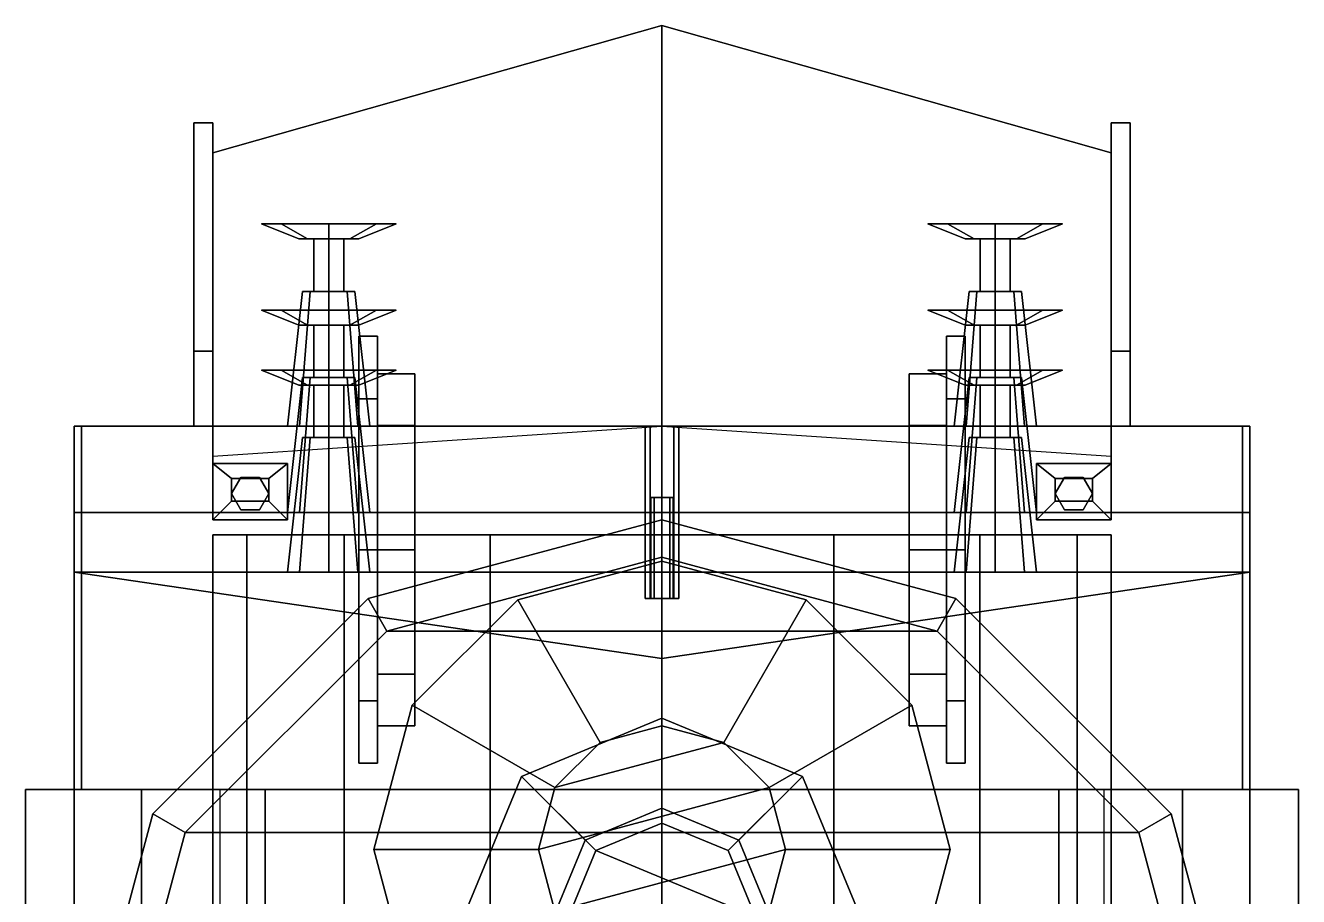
# Model space of a CAD drawing. Header units: millimetres. Extents: x -1.8 to 3, y -54.2 to 42.9.
# Drawn here: x -1.7 to 1.7, y -15.026 to -12.7 of the extents above; entities that cross this region are included whole.
import ezdxf

# ---------------------------------------------------------------- set-up
doc = ezdxf.new("R2010")
doc.units = ezdxf.units.MM
for name, color, linetype in [('buffer', 1, 'Continuous'), ('gun', 1, 'Continuous'), ('sleeve', 5, 'Continuous'), ('turret', 2, 'Continuous'), ('wheels', 2, 'Continuous')]:
    doc.layers.add(name, color=color, linetype=linetype)

msp = doc.modelspace()

# ---------------------------------------------------------------- linework, layer by layer
for points in [[(0, -12.7, 26.78), (0, -12.7, 26.69), (-1.2, -13.04, 26.69), (-1.2, -13.04, 26.78)], [(0, -13.77, 27.51), (0, -12.7, 26.78), (-1.2, -13.04, 26.78), (-1.2, -13.85, 27.51)], [(0, -12.7, 26.69), (0, -12.7, 26.78), (1.2, -13.04, 26.78), (1.2, -13.04, 26.69)], [(0, -12.7, 26.78), (0, -13.77, 27.51), (1.2, -13.85, 27.51), (1.2, -13.04, 26.78)], [(-1.25, -12.96, 26.7), (-1.25, -12.96, 26.7), (-1.25, -13.57, 27.8), (-1.25, -12.96, 27.68)], [(-1.25, -12.96, 26.7), (-1.25, -13.77, 26.7), (-1.25, -13.77, 27.8), (-1.25, -13.57, 27.8)], [(-1.25, -12.96, 27.68), (-1.25, -13.57, 27.8), (-1.2, -13.57, 27.8), (-1.2, -12.96, 27.68)], [(-1.2, -12.96, 27.68), (-1.2, -12.96, 26.7), (-1.25, -12.96, 26.7), (-1.25, -12.96, 27.68)], [(-1.2, -13.57, 27.8), (-1.2, -12.96, 26.7), (-1.2, -12.96, 26.7), (-1.2, -12.96, 27.68)], [(-1.2, -13.77, 27.8), (-1.2, -13.77, 26.7), (-1.2, -12.96, 26.7), (-1.2, -13.57, 27.8)], [(1.2, -12.96, 26.7), (1.2, -13.77, 26.7), (1.2, -13.77, 27.8), (1.2, -13.57, 27.8)], [(1.25, -12.96, 27.68), (1.25, -12.96, 26.7), (1.2, -12.96, 26.7), (1.2, -12.96, 27.68)], [(1.2, -12.96, 26.7), (1.2, -12.96, 26.7), (1.2, -13.57, 27.8), (1.2, -12.96, 27.68)], [(1.2, -12.96, 27.68), (1.2, -13.57, 27.8), (1.25, -13.57, 27.8), (1.25, -12.96, 27.68)], [(1.25, -13.77, 27.8), (1.25, -13.77, 26.7), (1.25, -12.96, 26.7), (1.25, -13.57, 27.8)], [(1.25, -13.57, 27.8), (1.25, -12.96, 26.7), (1.25, -12.96, 26.7), (1.25, -12.96, 27.68)], [(-1.2, -13.04, 26.78), (-1.2, -13.04, 26.69), (-1.2, -13.09, 26.69), (-1.2, -13.09, 26.78)], [(-1.2, -13.85, 27.51), (-1.2, -13.04, 26.78), (-1.2, -13.09, 26.78), (-1.2, -13.9, 27.51)], [(1.2, -13.04, 26.69), (1.2, -13.04, 26.78), (1.2, -13.09, 26.78), (1.2, -13.09, 26.69)], [(1.2, -13.04, 26.78), (1.2, -13.85, 27.51), (1.2, -13.9, 27.51), (1.2, -13.09, 26.78)], [(-1.25, -13.57, 27.8), (-1.25, -13.77, 27.8), (-1.2, -13.77, 27.8), (-1.2, -13.57, 27.8)], [(1.2, -13.57, 27.8), (1.2, -13.77, 27.8), (1.25, -13.77, 27.8), (1.25, -13.57, 27.8)], [(-1.57, -13.77, 27.51), (-1.57, -14.74, 27.51), (-1.57, -14.74, 27.8), (-1.57, -13.77, 27.8)], [(-1.57, -13.77, 27.8), (-1.57, -14.74, 27.8), (1.57, -14.74, 27.8), (1.57, -13.77, 27.8)], [(1.57, -13.77, 27.8), (1.57, -13.77, 27.51), (-1.57, -13.77, 27.51), (-1.57, -13.77, 27.8)], [(-1.55, -13.77, 27.51), (-1.55, -13.77, 26.66), (-1.57, -13.77, 26.66), (-1.57, -13.77, 27.51)], [(-1.57, -13.77, 26.66), (-1.57, -14.74, 26.66), (-1.57, -14.74, 27.51), (-1.57, -13.77, 27.51)], [(-1.55, -13.77, 26.66), (-1.55, -14.74, 26.66), (-1.57, -14.74, 26.66), (-1.57, -13.77, 26.66)], [(-1.55, -14.74, 27.51), (-1.55, -14.74, 26.66), (-1.55, -13.77, 26.66), (-1.55, -13.77, 27.51)], [(-1.25, -13.77, 27.51), (-1.25, -13.77, 26.7), (-1.2, -13.77, 26.7), (-1.2, -13.77, 27.51)], [(1.2, -13.77, 27.51), (1.2, -13.77, 26.7), (1.25, -13.77, 26.7), (1.25, -13.77, 27.51)], [(1.57, -13.77, 26.66), (1.57, -14.74, 26.66), (1.55, -14.74, 26.66), (1.55, -13.77, 26.66)], [(1.57, -13.77, 27.51), (1.57, -13.77, 26.66), (1.55, -13.77, 26.66), (1.55, -13.77, 27.51)], [(1.55, -13.77, 26.66), (1.55, -14.74, 26.66), (1.55, -14.74, 27.51), (1.55, -13.77, 27.51)], [(1.57, -14.74, 27.8), (1.57, -14.74, 27.51), (1.57, -13.77, 27.51), (1.57, -13.77, 27.8)], [(1.57, -14.74, 27.51), (1.57, -14.74, 26.66), (1.57, -13.77, 26.66), (1.57, -13.77, 27.51)], [(-1.05, -13.91, 28.16), (-1, -13.87, 28.12), (-1.2, -13.87, 28.12), (-1.15, -13.91, 28.16)], [(-1.2, -13.87, 28.12), (-1.2, -14.02, 28.12), (-1.15, -13.97, 28.16), (-1.15, -13.91, 28.16)], [(-1.2, -13.87, 27.92), (-1.2, -14.02, 27.92), (-1.2, -14.02, 28.12), (-1.2, -13.87, 28.12)], [(-1, -13.87, 28.12), (-1, -13.87, 27.92), (-1.2, -13.87, 27.92), (-1.2, -13.87, 28.12)], [(-1.05, -13.97, 28.16), (-1, -14.02, 28.12), (-1, -13.87, 28.12), (-1.05, -13.91, 28.16)], [(-1, -14.02, 28.12), (-1, -14.02, 27.92), (-1, -13.87, 27.92), (-1, -13.87, 28.12)], [(1, -13.87, 27.92), (1, -14.02, 27.92), (1, -14.02, 28.12), (1, -13.87, 28.12)], [(1.2, -13.87, 28.12), (1.2, -13.87, 27.92), (1, -13.87, 27.92), (1, -13.87, 28.12)], [(1.15, -13.91, 28.16), (1.2, -13.87, 28.12), (1, -13.87, 28.12), (1.05, -13.91, 28.16)], [(1, -13.87, 28.12), (1, -14.02, 28.12), (1.05, -13.97, 28.16), (1.05, -13.91, 28.16)], [(1.15, -13.97, 28.16), (1.2, -14.02, 28.12), (1.2, -13.87, 28.12), (1.15, -13.91, 28.16)], [(1.2, -14.02, 28.12), (1.2, -14.02, 27.92), (1.2, -13.87, 27.92), (1.2, -13.87, 28.12)], [(-1.125, -13.9067, 27.8), (-1.15, -13.95, 27.8), (-1.15, -13.95, 27.92), (-1.125, -13.9067, 27.92)], [(-1.15, -13.91, 28.16), (-1.15, -13.91, 28.21), (-1.05, -13.91, 28.21), (-1.05, -13.91, 28.16)], [(-1.05, -13.97, 28.21), (-1.05, -13.91, 28.21), (-1.15, -13.91, 28.21), (-1.15, -13.97, 28.21)], [(-1.15, -13.97, 28.21), (-1.15, -13.91, 28.21), (-1.15, -13.91, 28.16), (-1.15, -13.97, 28.16)], [(-1.075, -13.9067, 27.8), (-1.125, -13.9067, 27.8), (-1.125, -13.9067, 27.92), (-1.075, -13.9067, 27.92)], [(-1.05, -13.95, 27.8), (-1.075, -13.9067, 27.8), (-1.075, -13.9067, 27.92), (-1.05, -13.95, 27.92)], [(-1.05, -13.91, 28.16), (-1.05, -13.91, 28.21), (-1.05, -13.97, 28.21), (-1.05, -13.97, 28.16)], [(1.075, -13.9067, 27.8), (1.05, -13.95, 27.8), (1.05, -13.95, 27.92), (1.075, -13.9067, 27.92)], [(1.05, -13.97, 28.21), (1.05, -13.91, 28.21), (1.05, -13.91, 28.16), (1.05, -13.97, 28.16)], [(1.05, -13.91, 28.16), (1.05, -13.91, 28.21), (1.15, -13.91, 28.21), (1.15, -13.91, 28.16)], [(1.15, -13.97, 28.21), (1.15, -13.91, 28.21), (1.05, -13.91, 28.21), (1.05, -13.97, 28.21)], [(1.125, -13.9067, 27.8), (1.075, -13.9067, 27.8), (1.075, -13.9067, 27.92), (1.125, -13.9067, 27.92)], [(1.15, -13.95, 27.8), (1.125, -13.9067, 27.8), (1.125, -13.9067, 27.92), (1.15, -13.95, 27.92)], [(1.15, -13.91, 28.16), (1.15, -13.91, 28.21), (1.15, -13.97, 28.21), (1.15, -13.97, 28.16)], [(-1.15, -13.97, 28.16), (-1.2, -14.02, 28.12), (-1, -14.02, 28.12), (-1.05, -13.97, 28.16)], [(-1.15, -13.95, 27.8), (-1.125, -13.9933, 27.8), (-1.125, -13.9933, 27.92), (-1.15, -13.95, 27.92)], [(-1.05, -13.97, 28.16), (-1.05, -13.97, 28.21), (-1.15, -13.97, 28.21), (-1.15, -13.97, 28.16)], [(-1.075, -13.9933, 27.8), (-1.05, -13.95, 27.8), (-1.05, -13.95, 27.92), (-1.075, -13.9933, 27.92)], [(1.05, -13.97, 28.16), (1, -14.02, 28.12), (1.2, -14.02, 28.12), (1.15, -13.97, 28.16)], [(1.05, -13.95, 27.8), (1.075, -13.9933, 27.8), (1.075, -13.9933, 27.92), (1.05, -13.95, 27.92)], [(1.15, -13.97, 28.16), (1.15, -13.97, 28.21), (1.05, -13.97, 28.21), (1.05, -13.97, 28.16)], [(1.125, -13.9933, 27.8), (1.15, -13.95, 27.8), (1.15, -13.95, 27.92), (1.125, -13.9933, 27.92)], [(-1.57, -14, 18.2), (-1.57, -15.67, 18.2), (-1.57, -15.67, 18.46), (-1.57, -14, 18.46)], [(1.57, -14, 18.46), (1.57, -14, 18.2), (-1.57, -14, 18.2), (-1.57, -14, 18.46)], [(-1.57, -14, 18.46), (-1.57, -15.67, 18.46), (1.57, -15.67, 18.46), (1.57, -14, 18.46)], [(-1.125, -13.9933, 27.8), (-1.075, -13.9933, 27.8), (-1.075, -13.9933, 27.92), (-1.125, -13.9933, 27.92)], [(1.075, -13.9933, 27.8), (1.125, -13.9933, 27.8), (1.125, -13.9933, 27.92), (1.075, -13.9933, 27.92)], [(1.57, -15.67, 18.46), (1.57, -15.67, 18.2), (1.57, -14, 18.2), (1.57, -14, 18.46)], [(-1.2, -14.02, 28.12), (-1.2, -14.02, 27.92), (-1, -14.02, 27.92), (-1, -14.02, 28.12)], [(0, -14.02, 18.46), (-0.785, -14.2303, 18.46), (-0.785, -14.2303, 19.41), (0, -14.02, 19.41)], [(0, -14.02, 19.41), (-0.785, -14.2303, 19.41), (-0.735, -14.3169, 19.51), (0, -14.12, 19.51)], [(0.785, -14.2303, 18.46), (0, -14.02, 18.46), (0, -14.02, 19.41), (0.785, -14.2303, 19.41)], [(0.785, -14.2303, 19.41), (0, -14.02, 19.41), (0, -14.12, 19.51), (0.735, -14.3169, 19.51)], [(1, -14.02, 28.12), (1, -14.02, 27.92), (1.2, -14.02, 27.92), (1.2, -14.02, 28.12)], [(-1.1087, -14.06, 28.5292), (-1.2, -14.06, 28.07), (-1.2, -19.5, 28.07), (-1.1087, -19.5, 28.5292)], [(-1.2, -14.06, 28.07), (-1.2, -14.06, 27.8), (-1.2, -19.5, 27.8), (-1.2, -19.5, 28.07)], [(1.2, -14.06, 28.07), (1.2, -14.06, 27.8), (-1.2, -14.06, 27.8), (-1.2, -14.06, 28.07)], [(1.1087, -14.06, 28.5292), (1.2, -14.06, 28.07), (-1.2, -14.06, 28.07), (-1.1087, -14.06, 28.5292)], [(-0.8485, -14.06, 28.9185), (-1.1087, -14.06, 28.5292), (-1.1087, -19.5, 28.5292), (-0.8485, -19.5, 28.9185)], [(0.8485, -14.06, 28.9185), (1.1087, -14.06, 28.5292), (-1.1087, -14.06, 28.5292), (-0.8485, -14.06, 28.9185)], [(-0.4592, -14.06, 29.1787), (-0.8485, -14.06, 28.9185), (-0.8485, -19.5, 28.9185), (-0.4592, -19.5, 29.1787)], [(0.4592, -14.06, 29.1787), (0.8485, -14.06, 28.9185), (-0.8485, -14.06, 28.9185), (-0.4592, -14.06, 29.1787)], [(0, -14.06, 29.27), (-0.4592, -14.06, 29.1787), (-0.4592, -19.5, 29.1787), (0, -19.5, 29.27)], [(0, -14.06, 29.27), (0.4592, -14.06, 29.1787), (-0.4592, -14.06, 29.1787), (0, -14.06, 29.27)], [(0.4592, -14.06, 29.1787), (0, -14.06, 29.27), (0, -19.5, 29.27), (0.4592, -19.5, 29.1787)], [(0.8485, -14.06, 28.9185), (0.4592, -14.06, 29.1787), (0.4592, -19.5, 29.1787), (0.8485, -19.5, 28.9185)], [(1.1087, -14.06, 28.5292), (0.8485, -14.06, 28.9185), (0.8485, -19.5, 28.9185), (1.1087, -19.5, 28.5292)], [(1.2, -14.06, 28.07), (1.1087, -14.06, 28.5292), (1.1087, -19.5, 28.5292), (1.2, -19.5, 28.07)], [(1.2, -14.06, 27.8), (1.2, -14.06, 28.07), (1.2, -19.5, 28.07), (1.2, -19.5, 27.8)], [(0, -14.12, 19.51), (-0.735, -14.3169, 19.51), (0.735, -14.3169, 19.51), (0, -14.12, 19.51)], [(-1.57, -14.16, 36.34), (-1.57, -25.82, 36.34), (-1.57, -25.82, 38.26), (-1.57, -14.16, 38.26)], [(1.57, -14.16, 38.26), (1.57, -14.16, 36.34), (-1.57, -14.16, 36.34), (-1.57, -14.16, 38.26)], [(-1.57, -14.16, 38.26), (-1.57, -25.82, 38.26), (0, -25.59, 38.54), (0, -14.39, 38.54)], [(0, -14.39, 38.54), (1.57, -14.16, 38.26), (-1.57, -14.16, 38.26), (0, -14.39, 38.54)], [(0, -25.59, 38.54), (1.57, -25.82, 38.26), (1.57, -14.16, 38.26), (0, -14.39, 38.54)], [(1.57, -25.82, 38.26), (1.57, -25.82, 36.34), (1.57, -14.16, 36.34), (1.57, -14.16, 38.26)], [(-0.785, -14.2303, 18.46), (-1.3597, -14.805, 18.46), (-1.3597, -14.805, 19.41), (-0.785, -14.2303, 19.41)], [(-0.785, -14.2303, 19.41), (-1.3597, -14.805, 19.41), (-1.2731, -14.855, 19.51), (-0.735, -14.3169, 19.51)], [(1.3597, -14.805, 19.41), (0.785, -14.2303, 19.41), (0.735, -14.3169, 19.51), (1.2731, -14.855, 19.51)], [(1.3597, -14.805, 18.46), (0.785, -14.2303, 18.46), (0.785, -14.2303, 19.41), (1.3597, -14.805, 19.41)], [(-0.735, -14.3169, 19.51), (-1.2731, -14.855, 19.51), (1.2731, -14.855, 19.51), (0.735, -14.3169, 19.51)], [(0, -14.79, 29.72), (-0.2051, -14.8749, 29.72), (-0.3748, -14.7052, 30.3), (0, -14.55, 30.3)], [(0, -14.55, 30.74), (-0.3748, -14.7052, 30.74), (-0.1768, -14.9032, 30.82), (0, -14.83, 30.82)], [(0, -14.55, 30.3), (-0.3748, -14.7052, 30.3), (-0.3748, -14.7052, 30.74), (0, -14.55, 30.74)], [(0.2051, -14.8749, 29.72), (0, -14.79, 29.72), (0, -14.55, 30.3), (0.3748, -14.7052, 30.3)], [(0.3748, -14.7052, 30.74), (0, -14.55, 30.74), (0, -14.83, 30.82), (0.1768, -14.9032, 30.82)], [(0.3748, -14.7052, 30.3), (0, -14.55, 30.3), (0, -14.55, 30.74), (0.3748, -14.7052, 30.74)], [(-0.2051, -14.8749, 29.72), (-0.29, -15.08, 29.72), (-0.53, -15.08, 30.3), (-0.3748, -14.7052, 30.3)], [(-0.3748, -14.7052, 30.74), (-0.53, -15.08, 30.74), (-0.25, -15.08, 30.82), (-0.1768, -14.9032, 30.82)], [(-0.3748, -14.7052, 30.3), (-0.53, -15.08, 30.3), (-0.53, -15.08, 30.74), (-0.3748, -14.7052, 30.74)], [(0.53, -15.08, 30.74), (0.3748, -14.7052, 30.74), (0.1768, -14.9032, 30.82), (0.25, -15.08, 30.82)], [(0.29, -15.08, 29.72), (0.2051, -14.8749, 29.72), (0.3748, -14.7052, 30.3), (0.53, -15.08, 30.3)], [(0.53, -15.08, 30.3), (0.3748, -14.7052, 30.3), (0.3748, -14.7052, 30.74), (0.53, -15.08, 30.74)], [(-1.18, -14.74, 28.16), (-1.2, -14.74, 27.85), (-1.7, -14.74, 27.85), (-1.39, -14.74, 28.16)], [(-1.39, -14.74, 28.16), (-1.7, -14.74, 27.85), (-1.7, -15.9, 27.85), (-1.39, -15.9, 28.16)], [(-1.7, -14.74, 27.85), (-1.7, -14.74, 26.79), (-1.7, -15.97, 26.79), (-1.7, -15.97, 27.85)], [(-1.06, -14.74, 27.85), (-1.06, -14.74, 26.79), (-1.7, -14.74, 26.79), (-1.7, -14.74, 27.85)], [(-1.7, -15.97, 26.79), (-1.7, -14.74, 26.79), (-1.06, -14.74, 26.79), (-1.06, -15.97, 26.79)], [(-1.06, -15.97, 27.85), (-1.06, -14.74, 27.85), (-1.7, -14.74, 27.85), (-1.7, -15.97, 27.85)], [(-1.57, -14.74, 27.8), (-1.57, -14.74, 27.51), (1.57, -14.74, 27.51), (1.57, -14.74, 27.8)], [(-1.57, -14.74, 26.79), (-1.57, -14.74, 26.66), (-1.55, -14.74, 26.66), (-1.55, -14.74, 26.79)], [(-1.18, -15.9, 28.16), (-1.18, -14.74, 28.16), (-1.39, -14.74, 28.16), (-1.39, -15.9, 28.16)], [(1.7, -14.74, 27.85), (1.7, -14.74, 26.79), (1.06, -14.74, 26.79), (1.06, -14.74, 27.85)], [(1.7, -14.74, 26.79), (1.7, -15.97, 26.79), (1.06, -15.97, 26.79), (1.06, -14.74, 26.79)], [(1.06, -14.74, 27.85), (1.06, -15.97, 27.85), (1.7, -15.97, 27.85), (1.7, -14.74, 27.85)], [(1.18, -14.74, 28.16), (1.18, -15.9, 28.16), (1.39, -15.9, 28.16), (1.39, -14.74, 28.16)], [(1.39, -14.74, 28.16), (1.7, -14.74, 27.85), (1.2, -14.74, 27.85), (1.18, -14.74, 28.16)], [(1.39, -15.9, 28.16), (1.7, -15.9, 27.85), (1.7, -14.74, 27.85), (1.39, -14.74, 28.16)], [(1.55, -14.74, 26.79), (1.55, -14.74, 26.66), (1.57, -14.74, 26.66), (1.57, -14.74, 26.79)], [(1.7, -15.97, 27.85), (1.7, -15.97, 26.79), (1.7, -14.74, 26.79), (1.7, -14.74, 27.85)], [(-1.3597, -14.805, 18.46), (-1.57, -15.59, 18.46), (-1.57, -15.59, 19.41), (-1.3597, -14.805, 19.41)], [(-1.3597, -14.805, 19.41), (-1.57, -15.59, 19.41), (-1.47, -15.59, 19.51), (-1.2731, -14.855, 19.51)], [(0, -14.79, 29.27), (-0.2051, -14.8749, 29.22), (-0.2051, -14.8749, 29.72), (0, -14.79, 29.72)], [(0.2051, -14.8749, 29.22), (0, -14.79, 29.27), (0, -14.79, 29.72), (0.2051, -14.8749, 29.72)], [(1.57, -15.59, 19.41), (1.3597, -14.805, 19.41), (1.2731, -14.855, 19.51), (1.47, -15.59, 19.51)], [(1.57, -15.59, 18.46), (1.3597, -14.805, 18.46), (1.3597, -14.805, 19.41), (1.57, -15.59, 19.41)], [(-1.2731, -14.855, 19.51), (-1.47, -15.59, 19.51), (1.47, -15.59, 19.51), (1.2731, -14.855, 19.51)], [(0, -14.83, 30.82), (-0.1768, -14.9032, 30.82), (-0.1768, -14.9032, 31.02), (0, -14.83, 31.02)], [(0.1768, -14.9032, 31.02), (0, -14.83, 31.02), (-0.1768, -14.9032, 31.02), (0.25, -15.08, 31.02)], [(0.1768, -14.9032, 30.82), (0, -14.83, 30.82), (0, -14.83, 31.02), (0.1768, -14.9032, 31.02)], [(-0.2051, -14.8749, 29.22), (-0.29, -15.08, 29.21), (-0.29, -15.08, 29.72), (-0.2051, -14.8749, 29.72)], [(0.29, -15.08, 29.21), (0.2051, -14.8749, 29.22), (0.2051, -14.8749, 29.72), (0.29, -15.08, 29.72)], [(-0.1768, -14.9032, 30.82), (-0.25, -15.08, 30.82), (-0.25, -15.08, 31.02), (-0.1768, -14.9032, 31.02)], [(0.25, -15.08, 31.02), (-0.1768, -14.9032, 31.02), (-0.25, -15.08, 31.02), (0.25, -15.08, 31.02)], [(0.25, -15.08, 30.82), (0.1768, -14.9032, 30.82), (0.1768, -14.9032, 31.02), (0.25, -15.08, 31.02)]]:
    msp.add_3dface(points)
at = {"layer": 'buffer'}
for points in [[(-0.97, -13.27, 27.69), (-0.9466, -13.27, 27.7466), (-1.0173, -13.23, 27.8173), (-1.07, -13.23, 27.69)], [(-0.9466, -13.27, 27.6334), (-0.97, -13.27, 27.69), (-1.07, -13.23, 27.69), (-1.0173, -13.23, 27.5627)], [(-1.0173, -13.23, 27.8173), (-0.89, -13.23, 27.51), (-1.0173, -13.23, 27.5627), (-1.07, -13.23, 27.69)], [(-0.9466, -13.27, 27.7466), (-0.89, -13.27, 27.77), (-0.89, -13.23, 27.87), (-1.0173, -13.23, 27.8173)], [(-0.89, -13.23, 27.87), (-0.7627, -13.23, 27.5627), (-0.89, -13.23, 27.51), (-1.0173, -13.23, 27.8173)], [(-0.89, -13.27, 27.61), (-0.9466, -13.27, 27.6334), (-1.0173, -13.23, 27.5627), (-0.89, -13.23, 27.51)], [(-0.89, -13.27, 27.77), (-0.8334, -13.27, 27.7466), (-0.7627, -13.23, 27.8173), (-0.89, -13.23, 27.87)], [(-0.7627, -13.23, 27.8173), (-0.71, -13.23, 27.69), (-0.7627, -13.23, 27.5627), (-0.89, -13.23, 27.87)], [(-0.8334, -13.27, 27.6334), (-0.89, -13.27, 27.61), (-0.89, -13.23, 27.51), (-0.7627, -13.23, 27.5627)], [(-0.8334, -13.27, 27.7466), (-0.81, -13.27, 27.69), (-0.71, -13.23, 27.69), (-0.7627, -13.23, 27.8173)], [(-0.81, -13.27, 27.69), (-0.8334, -13.27, 27.6334), (-0.7627, -13.23, 27.5627), (-0.71, -13.23, 27.69)], [(0.81, -13.27, 27.69), (0.8334, -13.27, 27.7466), (0.7627, -13.23, 27.8173), (0.71, -13.23, 27.69)], [(0.8334, -13.27, 27.6334), (0.81, -13.27, 27.69), (0.71, -13.23, 27.69), (0.7627, -13.23, 27.5627)], [(0.7627, -13.23, 27.8173), (0.89, -13.23, 27.51), (0.7627, -13.23, 27.5627), (0.71, -13.23, 27.69)], [(0.89, -13.23, 27.87), (1.0173, -13.23, 27.5627), (0.89, -13.23, 27.51), (0.7627, -13.23, 27.8173)], [(0.8334, -13.27, 27.7466), (0.89, -13.27, 27.77), (0.89, -13.23, 27.87), (0.7627, -13.23, 27.8173)], [(0.89, -13.27, 27.61), (0.8334, -13.27, 27.6334), (0.7627, -13.23, 27.5627), (0.89, -13.23, 27.51)], [(1.0173, -13.23, 27.8173), (1.07, -13.23, 27.69), (1.0173, -13.23, 27.5627), (0.89, -13.23, 27.87)], [(0.89, -13.27, 27.77), (0.9466, -13.27, 27.7466), (1.0173, -13.23, 27.8173), (0.89, -13.23, 27.87)], [(0.9466, -13.27, 27.6334), (0.89, -13.27, 27.61), (0.89, -13.23, 27.51), (1.0173, -13.23, 27.5627)], [(0.9466, -13.27, 27.7466), (0.97, -13.27, 27.69), (1.07, -13.23, 27.69), (1.0173, -13.23, 27.8173)], [(0.97, -13.27, 27.69), (0.9466, -13.27, 27.6334), (1.0173, -13.23, 27.5627), (1.07, -13.23, 27.69)], [(-0.89, -13.27, 27.61), (-0.9466, -13.27, 27.7466), (-0.97, -13.27, 27.69), (-0.9466, -13.27, 27.6334)], [(-0.8334, -13.27, 27.6334), (-0.89, -13.27, 27.77), (-0.9466, -13.27, 27.7466), (-0.89, -13.27, 27.61)], [(-0.89, -13.27, 27.73), (-0.93, -13.27, 27.69), (-0.93, -13.41, 27.69), (-0.89, -13.41, 27.73)], [(-0.93, -13.27, 27.69), (-0.89, -13.27, 27.65), (-0.89, -13.41, 27.65), (-0.93, -13.41, 27.69)], [(-0.81, -13.27, 27.69), (-0.8334, -13.27, 27.7466), (-0.89, -13.27, 27.77), (-0.8334, -13.27, 27.6334)], [(-0.85, -13.27, 27.69), (-0.89, -13.27, 27.73), (-0.89, -13.41, 27.73), (-0.85, -13.41, 27.69)], [(-0.89, -13.27, 27.65), (-0.85, -13.27, 27.69), (-0.85, -13.41, 27.69), (-0.89, -13.41, 27.65)], [(0.89, -13.27, 27.61), (0.8334, -13.27, 27.7466), (0.81, -13.27, 27.69), (0.8334, -13.27, 27.6334)], [(0.9466, -13.27, 27.6334), (0.89, -13.27, 27.77), (0.8334, -13.27, 27.7466), (0.89, -13.27, 27.61)], [(0.85, -13.27, 27.69), (0.89, -13.27, 27.65), (0.89, -13.41, 27.65), (0.85, -13.41, 27.69)], [(0.89, -13.27, 27.73), (0.85, -13.27, 27.69), (0.85, -13.41, 27.69), (0.89, -13.41, 27.73)], [(0.97, -13.27, 27.69), (0.9466, -13.27, 27.7466), (0.89, -13.27, 27.77), (0.9466, -13.27, 27.6334)], [(0.89, -13.27, 27.65), (0.93, -13.27, 27.69), (0.93, -13.41, 27.69), (0.89, -13.41, 27.65)], [(0.93, -13.27, 27.69), (0.89, -13.27, 27.73), (0.89, -13.41, 27.73), (0.93, -13.41, 27.69)], [(-1, -13.77, 27.69), (-0.9678, -13.77, 27.7678), (-0.9395, -13.41, 27.7395), (-0.96, -13.41, 27.69)], [(-0.9678, -13.77, 27.6122), (-1, -13.77, 27.69), (-0.96, -13.41, 27.69), (-0.9395, -13.41, 27.6405)], [(-0.9678, -13.77, 27.7678), (-0.89, -13.77, 27.8), (-0.89, -13.41, 27.76), (-0.9395, -13.41, 27.7395)], [(-0.89, -13.77, 27.58), (-0.9678, -13.77, 27.6122), (-0.9395, -13.41, 27.6405), (-0.89, -13.41, 27.62)], [(-0.96, -13.41, 27.69), (-0.9395, -13.41, 27.7395), (-0.89, -13.41, 27.76), (-0.9395, -13.41, 27.6405)], [(-0.9395, -13.41, 27.6405), (-0.89, -13.41, 27.76), (-0.8405, -13.41, 27.7395), (-0.89, -13.41, 27.62)], [(-0.89, -13.77, 27.8), (-0.8122, -13.77, 27.7678), (-0.8405, -13.41, 27.7395), (-0.89, -13.41, 27.76)], [(-0.8122, -13.77, 27.6122), (-0.89, -13.77, 27.58), (-0.89, -13.41, 27.62), (-0.8405, -13.41, 27.6405)], [(-0.89, -13.41, 27.62), (-0.8405, -13.41, 27.7395), (-0.82, -13.41, 27.69), (-0.8405, -13.41, 27.6405)], [(-0.8122, -13.77, 27.7678), (-0.78, -13.77, 27.69), (-0.82, -13.41, 27.69), (-0.8405, -13.41, 27.7395)], [(-0.78, -13.77, 27.69), (-0.8122, -13.77, 27.6122), (-0.8405, -13.41, 27.6405), (-0.82, -13.41, 27.69)], [(0.78, -13.77, 27.69), (0.8122, -13.77, 27.7678), (0.8405, -13.41, 27.7395), (0.82, -13.41, 27.69)], [(0.8122, -13.77, 27.6122), (0.78, -13.77, 27.69), (0.82, -13.41, 27.69), (0.8405, -13.41, 27.6405)], [(0.8122, -13.77, 27.7678), (0.89, -13.77, 27.8), (0.89, -13.41, 27.76), (0.8405, -13.41, 27.7395)], [(0.89, -13.77, 27.58), (0.8122, -13.77, 27.6122), (0.8405, -13.41, 27.6405), (0.89, -13.41, 27.62)], [(0.82, -13.41, 27.69), (0.8405, -13.41, 27.7395), (0.89, -13.41, 27.76), (0.8405, -13.41, 27.6405)], [(0.8405, -13.41, 27.6405), (0.89, -13.41, 27.76), (0.9395, -13.41, 27.7395), (0.89, -13.41, 27.62)], [(0.89, -13.77, 27.8), (0.9678, -13.77, 27.7678), (0.9395, -13.41, 27.7395), (0.89, -13.41, 27.76)], [(0.89, -13.41, 27.62), (0.9395, -13.41, 27.7395), (0.96, -13.41, 27.69), (0.9395, -13.41, 27.6405)], [(0.9678, -13.77, 27.6122), (0.89, -13.77, 27.58), (0.89, -13.41, 27.62), (0.9395, -13.41, 27.6405)], [(0.9678, -13.77, 27.7678), (1, -13.77, 27.69), (0.96, -13.41, 27.69), (0.9395, -13.41, 27.7395)], [(1, -13.77, 27.69), (0.9678, -13.77, 27.6122), (0.9395, -13.41, 27.6405), (0.96, -13.41, 27.69)], [(-1.0173, -13.46, 18.4773), (-0.89, -13.46, 18.17), (-1.0173, -13.46, 18.2227), (-1.07, -13.46, 18.35)], [(-0.97, -13.5, 18.35), (-0.9466, -13.5, 18.4066), (-1.0173, -13.46, 18.4773), (-1.07, -13.46, 18.35)], [(-0.9466, -13.5, 18.2934), (-0.97, -13.5, 18.35), (-1.07, -13.46, 18.35), (-1.0173, -13.46, 18.2227)], [(-0.89, -13.46, 18.53), (-0.7627, -13.46, 18.2227), (-0.89, -13.46, 18.17), (-1.0173, -13.46, 18.4773)], [(-0.89, -13.5, 18.27), (-0.9466, -13.5, 18.2934), (-1.0173, -13.46, 18.2227), (-0.89, -13.46, 18.17)], [(-0.9466, -13.5, 18.4066), (-0.89, -13.5, 18.43), (-0.89, -13.46, 18.53), (-1.0173, -13.46, 18.4773)], [(-0.8334, -13.5, 18.2934), (-0.89, -13.5, 18.27), (-0.89, -13.46, 18.17), (-0.7627, -13.46, 18.2227)], [(-0.89, -13.5, 18.43), (-0.8334, -13.5, 18.4066), (-0.7627, -13.46, 18.4773), (-0.89, -13.46, 18.53)], [(-0.7627, -13.46, 18.4773), (-0.71, -13.46, 18.35), (-0.7627, -13.46, 18.2227), (-0.89, -13.46, 18.53)], [(-0.8334, -13.5, 18.4066), (-0.81, -13.5, 18.35), (-0.71, -13.46, 18.35), (-0.7627, -13.46, 18.4773)], [(-0.81, -13.5, 18.35), (-0.8334, -13.5, 18.2934), (-0.7627, -13.46, 18.2227), (-0.71, -13.46, 18.35)], [(0.7627, -13.46, 18.4773), (0.89, -13.46, 18.17), (0.7627, -13.46, 18.2227), (0.71, -13.46, 18.35)], [(0.81, -13.5, 18.35), (0.8334, -13.5, 18.4066), (0.7627, -13.46, 18.4773), (0.71, -13.46, 18.35)], [(0.8334, -13.5, 18.2934), (0.81, -13.5, 18.35), (0.71, -13.46, 18.35), (0.7627, -13.46, 18.2227)], [(0.89, -13.5, 18.27), (0.8334, -13.5, 18.2934), (0.7627, -13.46, 18.2227), (0.89, -13.46, 18.17)], [(0.89, -13.46, 18.53), (1.0173, -13.46, 18.2227), (0.89, -13.46, 18.17), (0.7627, -13.46, 18.4773)], [(0.8334, -13.5, 18.4066), (0.89, -13.5, 18.43), (0.89, -13.46, 18.53), (0.7627, -13.46, 18.4773)], [(0.9466, -13.5, 18.2934), (0.89, -13.5, 18.27), (0.89, -13.46, 18.17), (1.0173, -13.46, 18.2227)], [(1.0173, -13.46, 18.4773), (1.07, -13.46, 18.35), (1.0173, -13.46, 18.2227), (0.89, -13.46, 18.53)], [(0.89, -13.5, 18.43), (0.9466, -13.5, 18.4066), (1.0173, -13.46, 18.4773), (0.89, -13.46, 18.53)], [(0.9466, -13.5, 18.4066), (0.97, -13.5, 18.35), (1.07, -13.46, 18.35), (1.0173, -13.46, 18.4773)], [(0.97, -13.5, 18.35), (0.9466, -13.5, 18.2934), (1.0173, -13.46, 18.2227), (1.07, -13.46, 18.35)], [(-0.89, -13.5, 18.27), (-0.9466, -13.5, 18.4066), (-0.97, -13.5, 18.35), (-0.9466, -13.5, 18.2934)], [(-0.8334, -13.5, 18.2934), (-0.89, -13.5, 18.43), (-0.9466, -13.5, 18.4066), (-0.89, -13.5, 18.27)], [(-0.89, -13.5, 18.39), (-0.93, -13.5, 18.35), (-0.93, -13.64, 18.35), (-0.89, -13.64, 18.39)], [(-0.93, -13.5, 18.35), (-0.89, -13.5, 18.31), (-0.89, -13.64, 18.31), (-0.93, -13.64, 18.35)], [(-0.81, -13.5, 18.35), (-0.8334, -13.5, 18.4066), (-0.89, -13.5, 18.43), (-0.8334, -13.5, 18.2934)], [(-0.85, -13.5, 18.35), (-0.89, -13.5, 18.39), (-0.89, -13.64, 18.39), (-0.85, -13.64, 18.35)], [(-0.89, -13.5, 18.31), (-0.85, -13.5, 18.35), (-0.85, -13.64, 18.35), (-0.89, -13.64, 18.31)], [(0.89, -13.5, 18.27), (0.8334, -13.5, 18.4066), (0.81, -13.5, 18.35), (0.8334, -13.5, 18.2934)], [(0.9466, -13.5, 18.2934), (0.89, -13.5, 18.43), (0.8334, -13.5, 18.4066), (0.89, -13.5, 18.27)], [(0.85, -13.5, 18.35), (0.89, -13.5, 18.31), (0.89, -13.64, 18.31), (0.85, -13.64, 18.35)], [(0.89, -13.5, 18.39), (0.85, -13.5, 18.35), (0.85, -13.64, 18.35), (0.89, -13.64, 18.39)], [(0.89, -13.5, 18.31), (0.93, -13.5, 18.35), (0.93, -13.64, 18.35), (0.89, -13.64, 18.31)], [(0.93, -13.5, 18.35), (0.89, -13.5, 18.39), (0.89, -13.64, 18.39), (0.93, -13.64, 18.35)], [(0.97, -13.5, 18.35), (0.9466, -13.5, 18.4066), (0.89, -13.5, 18.43), (0.9466, -13.5, 18.2934)], [(-0.9466, -13.66, 36.4534), (-0.97, -13.66, 36.51), (-1.07, -13.62, 36.51), (-1.0173, -13.62, 36.3827)], [(-1.0173, -13.62, 36.6373), (-0.89, -13.62, 36.33), (-1.0173, -13.62, 36.3827), (-1.07, -13.62, 36.51)], [(-0.97, -13.66, 36.51), (-0.9466, -13.66, 36.5666), (-1.0173, -13.62, 36.6373), (-1.07, -13.62, 36.51)], [(-0.89, -13.66, 36.43), (-0.9466, -13.66, 36.4534), (-1.0173, -13.62, 36.3827), (-0.89, -13.62, 36.33)], [(-0.89, -13.62, 36.69), (-0.7627, -13.62, 36.3827), (-0.89, -13.62, 36.33), (-1.0173, -13.62, 36.6373)], [(-0.9466, -13.66, 36.5666), (-0.89, -13.66, 36.59), (-0.89, -13.62, 36.69), (-1.0173, -13.62, 36.6373)], [(-0.8334, -13.66, 36.4534), (-0.89, -13.66, 36.43), (-0.89, -13.62, 36.33), (-0.7627, -13.62, 36.3827)], [(-0.7627, -13.62, 36.6373), (-0.71, -13.62, 36.51), (-0.7627, -13.62, 36.3827), (-0.89, -13.62, 36.69)], [(-0.89, -13.66, 36.59), (-0.8334, -13.66, 36.5666), (-0.7627, -13.62, 36.6373), (-0.89, -13.62, 36.69)], [(-0.81, -13.66, 36.51), (-0.8334, -13.66, 36.4534), (-0.7627, -13.62, 36.3827), (-0.71, -13.62, 36.51)], [(-0.8334, -13.66, 36.5666), (-0.81, -13.66, 36.51), (-0.71, -13.62, 36.51), (-0.7627, -13.62, 36.6373)], [(0.8334, -13.66, 36.4534), (0.81, -13.66, 36.51), (0.71, -13.62, 36.51), (0.7627, -13.62, 36.3827)], [(0.81, -13.66, 36.51), (0.8334, -13.66, 36.5666), (0.7627, -13.62, 36.6373), (0.71, -13.62, 36.51)], [(0.7627, -13.62, 36.6373), (0.89, -13.62, 36.33), (0.7627, -13.62, 36.3827), (0.71, -13.62, 36.51)], [(0.89, -13.62, 36.69), (1.0173, -13.62, 36.3827), (0.89, -13.62, 36.33), (0.7627, -13.62, 36.6373)], [(0.89, -13.66, 36.43), (0.8334, -13.66, 36.4534), (0.7627, -13.62, 36.3827), (0.89, -13.62, 36.33)], [(0.8334, -13.66, 36.5666), (0.89, -13.66, 36.59), (0.89, -13.62, 36.69), (0.7627, -13.62, 36.6373)], [(0.9466, -13.66, 36.4534), (0.89, -13.66, 36.43), (0.89, -13.62, 36.33), (1.0173, -13.62, 36.3827)], [(0.89, -13.66, 36.59), (0.9466, -13.66, 36.5666), (1.0173, -13.62, 36.6373), (0.89, -13.62, 36.69)], [(1.0173, -13.62, 36.6373), (1.07, -13.62, 36.51), (1.0173, -13.62, 36.3827), (0.89, -13.62, 36.69)], [(0.97, -13.66, 36.51), (0.9466, -13.66, 36.4534), (1.0173, -13.62, 36.3827), (1.07, -13.62, 36.51)], [(0.9466, -13.66, 36.5666), (0.97, -13.66, 36.51), (1.07, -13.62, 36.51), (1.0173, -13.62, 36.6373)], [(-1, -14, 18.35), (-0.9678, -14, 18.4278), (-0.9395, -13.64, 18.3995), (-0.96, -13.64, 18.35)], [(-0.9678, -14, 18.2722), (-1, -14, 18.35), (-0.96, -13.64, 18.35), (-0.9395, -13.64, 18.3005)], [(-0.89, -13.66, 36.43), (-0.9466, -13.66, 36.5666), (-0.97, -13.66, 36.51), (-0.9466, -13.66, 36.4534)], [(-0.9678, -14, 18.4278), (-0.89, -14, 18.46), (-0.89, -13.64, 18.42), (-0.9395, -13.64, 18.3995)], [(-0.89, -14, 18.24), (-0.9678, -14, 18.2722), (-0.9395, -13.64, 18.3005), (-0.89, -13.64, 18.28)], [(-0.96, -13.64, 18.35), (-0.9395, -13.64, 18.3995), (-0.89, -13.64, 18.42), (-0.9395, -13.64, 18.3005)], [(-0.8334, -13.66, 36.4534), (-0.89, -13.66, 36.59), (-0.9466, -13.66, 36.5666), (-0.89, -13.66, 36.43)], [(-0.9395, -13.64, 18.3005), (-0.89, -13.64, 18.42), (-0.8405, -13.64, 18.3995), (-0.89, -13.64, 18.28)], [(-0.93, -13.66, 36.51), (-0.89, -13.66, 36.47), (-0.89, -13.8, 36.47), (-0.93, -13.8, 36.51)], [(-0.89, -13.66, 36.55), (-0.93, -13.66, 36.51), (-0.93, -13.8, 36.51), (-0.89, -13.8, 36.55)], [(-0.89, -14, 18.46), (-0.8122, -14, 18.4278), (-0.8405, -13.64, 18.3995), (-0.89, -13.64, 18.42)], [(-0.8122, -14, 18.2722), (-0.89, -14, 18.24), (-0.89, -13.64, 18.28), (-0.8405, -13.64, 18.3005)], [(-0.89, -13.64, 18.28), (-0.8405, -13.64, 18.3995), (-0.82, -13.64, 18.35), (-0.8405, -13.64, 18.3005)], [(-0.89, -13.66, 36.47), (-0.85, -13.66, 36.51), (-0.85, -13.8, 36.51), (-0.89, -13.8, 36.47)], [(-0.85, -13.66, 36.51), (-0.89, -13.66, 36.55), (-0.89, -13.8, 36.55), (-0.85, -13.8, 36.51)], [(-0.81, -13.66, 36.51), (-0.8334, -13.66, 36.5666), (-0.89, -13.66, 36.59), (-0.8334, -13.66, 36.4534)], [(-0.8122, -14, 18.4278), (-0.78, -14, 18.35), (-0.82, -13.64, 18.35), (-0.8405, -13.64, 18.3995)], [(-0.78, -14, 18.35), (-0.8122, -14, 18.2722), (-0.8405, -13.64, 18.3005), (-0.82, -13.64, 18.35)], [(0.78, -14, 18.35), (0.8122, -14, 18.4278), (0.8405, -13.64, 18.3995), (0.82, -13.64, 18.35)], [(0.8122, -14, 18.2722), (0.78, -14, 18.35), (0.82, -13.64, 18.35), (0.8405, -13.64, 18.3005)], [(0.89, -13.66, 36.43), (0.8334, -13.66, 36.5666), (0.81, -13.66, 36.51), (0.8334, -13.66, 36.4534)], [(0.8122, -14, 18.4278), (0.89, -14, 18.46), (0.89, -13.64, 18.42), (0.8405, -13.64, 18.3995)], [(0.89, -14, 18.24), (0.8122, -14, 18.2722), (0.8405, -13.64, 18.3005), (0.89, -13.64, 18.28)], [(0.82, -13.64, 18.35), (0.8405, -13.64, 18.3995), (0.89, -13.64, 18.42), (0.8405, -13.64, 18.3005)], [(0.9466, -13.66, 36.4534), (0.89, -13.66, 36.59), (0.8334, -13.66, 36.5666), (0.89, -13.66, 36.43)], [(0.8405, -13.64, 18.3005), (0.89, -13.64, 18.42), (0.9395, -13.64, 18.3995), (0.89, -13.64, 18.28)], [(0.89, -13.66, 36.55), (0.85, -13.66, 36.51), (0.85, -13.8, 36.51), (0.89, -13.8, 36.55)], [(0.85, -13.66, 36.51), (0.89, -13.66, 36.47), (0.89, -13.8, 36.47), (0.85, -13.8, 36.51)], [(0.89, -14, 18.46), (0.9678, -14, 18.4278), (0.9395, -13.64, 18.3995), (0.89, -13.64, 18.42)], [(0.89, -13.64, 18.28), (0.9395, -13.64, 18.3995), (0.96, -13.64, 18.35), (0.9395, -13.64, 18.3005)], [(0.9678, -14, 18.2722), (0.89, -14, 18.24), (0.89, -13.64, 18.28), (0.9395, -13.64, 18.3005)], [(0.97, -13.66, 36.51), (0.9466, -13.66, 36.5666), (0.89, -13.66, 36.59), (0.9466, -13.66, 36.4534)], [(0.93, -13.66, 36.51), (0.89, -13.66, 36.55), (0.89, -13.8, 36.55), (0.93, -13.8, 36.51)], [(0.89, -13.66, 36.47), (0.93, -13.66, 36.51), (0.93, -13.8, 36.51), (0.89, -13.8, 36.47)], [(0.9678, -14, 18.4278), (1, -14, 18.35), (0.96, -13.64, 18.35), (0.9395, -13.64, 18.3995)], [(1, -14, 18.35), (0.9678, -14, 18.2722), (0.9395, -13.64, 18.3005), (0.96, -13.64, 18.35)], [(-0.9678, -14.16, 36.4322), (-1, -14.16, 36.51), (-0.96, -13.8, 36.51), (-0.9395, -13.8, 36.4605)], [(-1, -14.16, 36.51), (-0.9678, -14.16, 36.5878), (-0.9395, -13.8, 36.5595), (-0.96, -13.8, 36.51)], [(-0.89, -14.16, 36.4), (-0.9678, -14.16, 36.4322), (-0.9395, -13.8, 36.4605), (-0.89, -13.8, 36.44)], [(-0.9678, -14.16, 36.5878), (-0.89, -14.16, 36.62), (-0.89, -13.8, 36.58), (-0.9395, -13.8, 36.5595)], [(-0.96, -13.8, 36.51), (-0.9395, -13.8, 36.5595), (-0.89, -13.8, 36.58), (-0.9395, -13.8, 36.4605)], [(-0.9395, -13.8, 36.4605), (-0.89, -13.8, 36.58), (-0.8405, -13.8, 36.5595), (-0.89, -13.8, 36.44)], [(-0.89, -13.8, 36.44), (-0.8405, -13.8, 36.5595), (-0.82, -13.8, 36.51), (-0.8405, -13.8, 36.4605)], [(-0.8122, -14.16, 36.4322), (-0.89, -14.16, 36.4), (-0.89, -13.8, 36.44), (-0.8405, -13.8, 36.4605)], [(-0.89, -14.16, 36.62), (-0.8122, -14.16, 36.5878), (-0.8405, -13.8, 36.5595), (-0.89, -13.8, 36.58)], [(-0.78, -14.16, 36.51), (-0.8122, -14.16, 36.4322), (-0.8405, -13.8, 36.4605), (-0.82, -13.8, 36.51)], [(-0.8122, -14.16, 36.5878), (-0.78, -14.16, 36.51), (-0.82, -13.8, 36.51), (-0.8405, -13.8, 36.5595)], [(0.8122, -14.16, 36.4322), (0.78, -14.16, 36.51), (0.82, -13.8, 36.51), (0.8405, -13.8, 36.4605)], [(0.78, -14.16, 36.51), (0.8122, -14.16, 36.5878), (0.8405, -13.8, 36.5595), (0.82, -13.8, 36.51)], [(0.89, -14.16, 36.4), (0.8122, -14.16, 36.4322), (0.8405, -13.8, 36.4605), (0.89, -13.8, 36.44)], [(0.8122, -14.16, 36.5878), (0.89, -14.16, 36.62), (0.89, -13.8, 36.58), (0.8405, -13.8, 36.5595)], [(0.82, -13.8, 36.51), (0.8405, -13.8, 36.5595), (0.89, -13.8, 36.58), (0.8405, -13.8, 36.4605)], [(0.8405, -13.8, 36.4605), (0.89, -13.8, 36.58), (0.9395, -13.8, 36.5595), (0.89, -13.8, 36.44)], [(0.9678, -14.16, 36.4322), (0.89, -14.16, 36.4), (0.89, -13.8, 36.44), (0.9395, -13.8, 36.4605)], [(0.89, -13.8, 36.44), (0.9395, -13.8, 36.5595), (0.96, -13.8, 36.51), (0.9395, -13.8, 36.4605)], [(0.89, -14.16, 36.62), (0.9678, -14.16, 36.5878), (0.9395, -13.8, 36.5595), (0.89, -13.8, 36.58)], [(1, -14.16, 36.51), (0.9678, -14.16, 36.4322), (0.9395, -13.8, 36.4605), (0.96, -13.8, 36.51)], [(0.9678, -14.16, 36.5878), (1, -14.16, 36.51), (0.96, -13.8, 36.51), (0.9395, -13.8, 36.5595)]]:
    msp.add_3dface(points, dxfattribs=at)
at = {"layer": 'gun'}
for points in [[(0.0318, -13.77, 19.9418), (-0.045, -13.77, 19.91), (-0.0318, -13.77, 19.9418), (0, -13.77, 19.955)], [(0.045, -13.77, 19.91), (-0.0318, -13.77, 19.8782), (-0.045, -13.77, 19.91), (0.0318, -13.77, 19.9418)], [(-0.0318, -13.77, 19.9418), (-0.045, -13.77, 19.91), (-0.045, -14.23, 19.91), (-0.0318, -14.23, 19.9418)], [(-0.045, -13.77, 19.91), (-0.0318, -13.77, 19.8782), (-0.0318, -14.23, 19.8782), (-0.045, -14.23, 19.91)], [(0.0318, -13.77, 19.8782), (0, -13.77, 19.865), (-0.0318, -13.77, 19.8782), (0.045, -13.77, 19.91)], [(0, -13.77, 19.955), (-0.0318, -13.77, 19.9418), (-0.0318, -14.23, 19.9418), (0, -14.23, 19.955)], [(-0.0318, -13.77, 19.8782), (0, -13.77, 19.865), (0, -14.23, 19.865), (-0.0318, -14.23, 19.8782)], [(0.0318, -13.77, 19.9418), (0, -13.77, 19.955), (0, -14.23, 19.955), (0.0318, -14.23, 19.9418)], [(0, -13.77, 19.865), (0.0318, -13.77, 19.8782), (0.0318, -14.23, 19.8782), (0, -14.23, 19.865)], [(0.045, -13.77, 19.91), (0.0318, -13.77, 19.9418), (0.0318, -14.23, 19.9418), (0.045, -14.23, 19.91)], [(0.0318, -13.77, 19.8782), (0.045, -13.77, 19.91), (0.045, -14.23, 19.91), (0.0318, -14.23, 19.8782)]]:
    msp.add_3dface(points, dxfattribs=at)
at = {"layer": 'sleeve'}
for points in [[(-0.0212, -13.96, 19.8512), (-0.03, -13.96, 19.83), (-0.03, -14.23, 19.83), (-0.0212, -14.23, 19.8512)], [(-0.03, -13.96, 19.83), (-0.0212, -13.96, 19.8088), (-0.0212, -14.23, 19.8088), (-0.03, -14.23, 19.83)], [(-0.0212, -13.96, 20.0062), (-0.03, -13.96, 19.985), (-0.03, -14.23, 19.985), (-0.0212, -14.23, 20.0062)], [(-0.03, -13.96, 19.985), (-0.0212, -13.96, 19.9638), (-0.0212, -14.23, 19.9638), (-0.03, -14.23, 19.985)], [(0.0212, -13.96, 20.0062), (-0.03, -13.96, 19.985), (-0.0212, -13.96, 20.0062), (0, -13.96, 20.015)], [(0.03, -13.96, 19.985), (-0.0212, -13.96, 19.9638), (-0.03, -13.96, 19.985), (0.0212, -13.96, 20.0062)], [(0.03, -13.96, 19.83), (-0.0212, -13.96, 19.8088), (-0.03, -13.96, 19.83), (0.0212, -13.96, 19.8512)], [(0.0212, -13.96, 19.8512), (-0.03, -13.96, 19.83), (-0.0212, -13.96, 19.8512), (0, -13.96, 19.86)], [(0, -13.96, 19.86), (-0.0212, -13.96, 19.8512), (-0.0212, -14.23, 19.8512), (0, -14.23, 19.86)], [(-0.0212, -13.96, 19.8088), (0, -13.96, 19.8), (0, -14.23, 19.8), (-0.0212, -14.23, 19.8088)], [(0, -13.96, 20.015), (-0.0212, -13.96, 20.0062), (-0.0212, -14.23, 20.0062), (0, -14.23, 20.015)], [(-0.0212, -13.96, 19.9638), (0, -13.96, 19.955), (0, -14.23, 19.955), (-0.0212, -14.23, 19.9638)], [(0.0212, -13.96, 19.9638), (0, -13.96, 19.955), (-0.0212, -13.96, 19.9638), (0.03, -13.96, 19.985)], [(0.0212, -13.96, 19.8088), (0, -13.96, 19.8), (-0.0212, -13.96, 19.8088), (0.03, -13.96, 19.83)], [(0.0212, -13.96, 19.8512), (0, -13.96, 19.86), (0, -14.23, 19.86), (0.0212, -14.23, 19.8512)], [(0, -13.96, 19.8), (0.0212, -13.96, 19.8088), (0.0212, -14.23, 19.8088), (0, -14.23, 19.8)], [(0.0212, -13.96, 20.0062), (0, -13.96, 20.015), (0, -14.23, 20.015), (0.0212, -14.23, 20.0062)], [(0, -13.96, 19.955), (0.0212, -13.96, 19.9638), (0.0212, -14.23, 19.9638), (0, -14.23, 19.955)], [(0.03, -13.96, 19.83), (0.0212, -13.96, 19.8512), (0.0212, -14.23, 19.8512), (0.03, -14.23, 19.83)], [(0.0212, -13.96, 19.8088), (0.03, -13.96, 19.83), (0.03, -14.23, 19.83), (0.0212, -14.23, 19.8088)], [(0.03, -13.96, 19.985), (0.0212, -13.96, 20.0062), (0.0212, -14.23, 20.0062), (0.03, -14.23, 19.985)], [(0.0212, -13.96, 19.9638), (0.03, -13.96, 19.985), (0.03, -14.23, 19.985), (0.0212, -14.23, 19.9638)]]:
    msp.add_3dface(points, dxfattribs=at)
at = {"layer": 'turret'}
for points in [[(0, -14.13, 19.51), (-0.385, -14.2332, 19.51), (-0.385, -14.2332, 20.13), (0, -14.13, 20.13)], [(0, -14.13, 20.13), (-0.385, -14.2332, 20.13), (-0.165, -14.6142, 20.22), (0, -14.57, 20.22)], [(0.385, -14.2332, 19.51), (0, -14.13, 19.51), (0, -14.13, 20.13), (0.385, -14.2332, 20.13)], [(0.385, -14.2332, 20.13), (0, -14.13, 20.13), (0, -14.57, 20.22), (0.165, -14.6142, 20.22)], [(-0.385, -14.2332, 19.51), (-0.6668, -14.515, 19.51), (-0.6668, -14.515, 20.13), (-0.385, -14.2332, 20.13)], [(-0.385, -14.2332, 20.13), (-0.6668, -14.515, 20.13), (-0.2858, -14.735, 20.22), (-0.165, -14.6142, 20.22)], [(0.6668, -14.515, 20.13), (0.385, -14.2332, 20.13), (0.165, -14.6142, 20.22), (0.2858, -14.735, 20.22)], [(0.6668, -14.515, 19.51), (0.385, -14.2332, 19.51), (0.385, -14.2332, 20.13), (0.6668, -14.515, 20.13)], [(-0.6668, -14.515, 19.51), (-0.77, -14.9, 19.51), (-0.77, -14.9, 20.13), (-0.6668, -14.515, 20.13)], [(-0.6668, -14.515, 20.13), (-0.77, -14.9, 20.13), (-0.33, -14.9, 20.22), (-0.2858, -14.735, 20.22)], [(0.77, -14.9, 20.13), (0.6668, -14.515, 20.13), (0.2858, -14.735, 20.22), (0.33, -14.9, 20.22)], [(0.77, -14.9, 19.51), (0.6668, -14.515, 19.51), (0.6668, -14.515, 20.13), (0.77, -14.9, 20.13)], [(0, -14.57, 20.22), (-0.165, -14.6142, 20.22), (-0.2858, -14.735, 20.22), (0.165, -14.6142, 20.22)], [(0.165, -14.6142, 20.22), (-0.2858, -14.735, 20.22), (-0.33, -14.9, 20.22), (0.2858, -14.735, 20.22)], [(0.2858, -14.735, 20.22), (-0.33, -14.9, 20.22), (-0.2858, -15.065, 20.22), (0.33, -14.9, 20.22)], [(-0.77, -14.9, 19.51), (-0.6668, -15.285, 19.51), (-0.6668, -15.285, 20.13), (-0.77, -14.9, 20.13)], [(-0.77, -14.9, 20.13), (-0.6668, -15.285, 20.13), (-0.2858, -15.065, 20.22), (-0.33, -14.9, 20.22)], [(0.33, -14.9, 20.22), (-0.2858, -15.065, 20.22), (-0.165, -15.1858, 20.22), (0.2858, -15.065, 20.22)], [(0.6668, -15.285, 20.13), (0.77, -14.9, 20.13), (0.33, -14.9, 20.22), (0.2858, -15.065, 20.22)], [(0.6668, -15.285, 19.51), (0.77, -14.9, 19.51), (0.77, -14.9, 20.13), (0.6668, -15.285, 20.13)]]:
    msp.add_3dface(points, dxfattribs=at)
at = {"layer": 'wheels'}
for points in [[(-0.81, -14.67, 26.93), (-0.81, -13.6969, 27.3331), (-0.81, -13.53, 26.93), (-0.81, -14.5031, 26.5269)], [(-0.76, -13.6969, 27.3331), (-0.76, -13.53, 26.93), (-0.81, -13.53, 26.93), (-0.81, -13.6969, 27.3331)], [(-0.76, -13.53, 26.93), (-0.76, -13.6969, 26.5269), (-0.81, -13.6969, 26.5269), (-0.81, -13.53, 26.93)], [(-0.81, -14.5031, 26.5269), (-0.81, -13.53, 26.93), (-0.81, -13.6969, 26.5269), (-0.81, -14.1, 26.36)], [(-0.76, -13.7677, 27.2623), (-0.76, -13.63, 26.93), (-0.76, -13.53, 26.93), (-0.76, -13.6969, 27.3331)], [(-0.76, -13.63, 26.93), (-0.76, -13.7677, 26.5977), (-0.76, -13.6969, 26.5269), (-0.76, -13.53, 26.93)], [(0.76, -13.53, 26.93), (0.76, -13.6969, 27.3331), (0.81, -13.6969, 27.3331), (0.81, -13.53, 26.93)], [(0.76, -13.63, 26.93), (0.76, -13.7677, 27.2623), (0.76, -13.6969, 27.3331), (0.76, -13.53, 26.93)], [(0.76, -13.6969, 26.5269), (0.76, -13.53, 26.93), (0.81, -13.53, 26.93), (0.81, -13.6969, 26.5269)], [(0.76, -13.7677, 26.5977), (0.76, -13.63, 26.93), (0.76, -13.53, 26.93), (0.76, -13.6969, 26.5269)], [(0.81, -13.53, 26.93), (0.81, -14.5031, 27.3331), (0.81, -14.67, 26.93), (0.81, -13.6969, 26.5269)], [(0.81, -13.6969, 27.3331), (0.81, -14.1, 27.5), (0.81, -14.5031, 27.3331), (0.81, -13.53, 26.93)], [(-0.66, -13.63, 26.93), (-0.66, -13.7677, 26.5977), (-0.76, -13.7677, 26.5977), (-0.76, -13.63, 26.93)], [(-0.66, -13.7677, 27.2623), (-0.66, -13.63, 26.93), (-0.76, -13.63, 26.93), (-0.76, -13.7677, 27.2623)], [(-0.66, -13.63, 26.93), (-0.66, -14.4323, 26.5977), (-0.66, -14.1, 26.46), (-0.66, -13.7677, 26.5977)], [(-0.66, -13.7677, 27.2623), (-0.66, -14.57, 26.93), (-0.66, -14.4323, 26.5977), (-0.66, -13.63, 26.93)], [(0.66, -14.1, 27.4), (0.66, -13.7677, 27.2623), (0.66, -13.63, 26.93), (0.66, -14.4323, 27.2623)], [(0.66, -13.7677, 26.5977), (0.66, -13.63, 26.93), (0.76, -13.63, 26.93), (0.76, -13.7677, 26.5977)], [(0.66, -14.4323, 27.2623), (0.66, -13.63, 26.93), (0.66, -13.7677, 26.5977), (0.66, -14.57, 26.93)], [(0.66, -13.63, 26.93), (0.66, -13.7677, 27.2623), (0.76, -13.7677, 27.2623), (0.76, -13.63, 26.93)], [(-0.81, -14.5031, 27.3331), (-0.81, -14.1, 27.5), (-0.81, -13.6969, 27.3331), (-0.81, -14.67, 26.93)], [(-0.76, -13.6969, 26.5269), (-0.76, -14.1, 26.36), (-0.81, -14.1, 26.36), (-0.81, -13.6969, 26.5269)], [(-0.76, -14.1, 27.5), (-0.76, -13.6969, 27.3331), (-0.81, -13.6969, 27.3331), (-0.81, -14.1, 27.5)], [(-0.76, -14.1, 27.4), (-0.76, -13.7677, 27.2623), (-0.76, -13.6969, 27.3331), (-0.76, -14.1, 27.5)], [(-0.76, -13.7677, 26.5977), (-0.76, -14.1, 26.46), (-0.76, -14.1, 26.36), (-0.76, -13.6969, 26.5269)], [(0.76, -13.7677, 27.2623), (0.76, -14.1, 27.4), (0.76, -14.1, 27.5), (0.76, -13.6969, 27.3331)], [(0.76, -14.1, 26.36), (0.76, -13.6969, 26.5269), (0.81, -13.6969, 26.5269), (0.81, -14.1, 26.36)], [(0.76, -14.1, 26.46), (0.76, -13.7677, 26.5977), (0.76, -13.6969, 26.5269), (0.76, -14.1, 26.36)], [(0.76, -13.6969, 27.3331), (0.76, -14.1, 27.5), (0.81, -14.1, 27.5), (0.81, -13.6969, 27.3331)], [(0.81, -13.6969, 26.5269), (0.81, -14.67, 26.93), (0.81, -14.5031, 26.5269), (0.81, -14.1, 26.36)], [(-0.66, -14.1, 27.4), (-0.66, -13.7677, 27.2623), (-0.76, -13.7677, 27.2623), (-0.76, -14.1, 27.4)], [(-0.66, -13.7677, 26.5977), (-0.66, -14.1, 26.46), (-0.76, -14.1, 26.46), (-0.76, -13.7677, 26.5977)], [(-0.66, -14.1, 27.4), (-0.66, -14.4323, 27.2623), (-0.66, -14.57, 26.93), (-0.66, -13.7677, 27.2623)], [(0.66, -13.7677, 27.2623), (0.66, -14.1, 27.4), (0.76, -14.1, 27.4), (0.76, -13.7677, 27.2623)], [(0.66, -14.57, 26.93), (0.66, -13.7677, 26.5977), (0.66, -14.1, 26.46), (0.66, -14.4323, 26.5977)], [(0.66, -14.1, 26.46), (0.66, -13.7677, 26.5977), (0.76, -13.7677, 26.5977), (0.76, -14.1, 26.46)], [(-0.76, -14.1, 26.36), (-0.76, -14.5031, 26.5269), (-0.81, -14.5031, 26.5269), (-0.81, -14.1, 26.36)], [(-0.76, -14.5031, 27.3331), (-0.76, -14.1, 27.5), (-0.81, -14.1, 27.5), (-0.81, -14.5031, 27.3331)], [(-0.66, -14.4323, 27.2623), (-0.66, -14.1, 27.4), (-0.76, -14.1, 27.4), (-0.76, -14.4323, 27.2623)], [(-0.76, -14.4323, 27.2623), (-0.76, -14.1, 27.4), (-0.76, -14.1, 27.5), (-0.76, -14.5031, 27.3331)], [(-0.66, -14.1, 26.46), (-0.66, -14.4323, 26.5977), (-0.76, -14.4323, 26.5977), (-0.76, -14.1, 26.46)], [(-0.76, -14.1, 26.46), (-0.76, -14.4323, 26.5977), (-0.76, -14.5031, 26.5269), (-0.76, -14.1, 26.36)], [(0.66, -14.1, 27.4), (0.66, -14.4323, 27.2623), (0.76, -14.4323, 27.2623), (0.76, -14.1, 27.4)], [(0.66, -14.4323, 26.5977), (0.66, -14.1, 26.46), (0.76, -14.1, 26.46), (0.76, -14.4323, 26.5977)], [(0.76, -14.1, 27.4), (0.76, -14.4323, 27.2623), (0.76, -14.5031, 27.3331), (0.76, -14.1, 27.5)], [(0.76, -14.5031, 26.5269), (0.76, -14.1, 26.36), (0.81, -14.1, 26.36), (0.81, -14.5031, 26.5269)], [(0.76, -14.4323, 26.5977), (0.76, -14.1, 26.46), (0.76, -14.1, 26.36), (0.76, -14.5031, 26.5269)], [(0.76, -14.1, 27.5), (0.76, -14.5031, 27.3331), (0.81, -14.5031, 27.3331), (0.81, -14.1, 27.5)], [(-0.76, -14.57, 26.93), (-0.76, -14.4323, 27.2623), (-0.76, -14.5031, 27.3331), (-0.76, -14.67, 26.93)], [(-0.76, -14.4323, 26.5977), (-0.76, -14.57, 26.93), (-0.76, -14.67, 26.93), (-0.76, -14.5031, 26.5269)], [(-0.66, -14.4323, 26.5977), (-0.66, -14.57, 26.93), (-0.76, -14.57, 26.93), (-0.76, -14.4323, 26.5977)], [(-0.66, -14.57, 26.93), (-0.66, -14.4323, 27.2623), (-0.76, -14.4323, 27.2623), (-0.76, -14.57, 26.93)], [(0.66, -14.57, 26.93), (0.66, -14.4323, 26.5977), (0.76, -14.4323, 26.5977), (0.76, -14.57, 26.93)], [(0.66, -14.4323, 27.2623), (0.66, -14.57, 26.93), (0.76, -14.57, 26.93), (0.76, -14.4323, 27.2623)], [(0.76, -14.4323, 27.2623), (0.76, -14.57, 26.93), (0.76, -14.67, 26.93), (0.76, -14.5031, 27.3331)], [(0.76, -14.57, 26.93), (0.76, -14.4323, 26.5977), (0.76, -14.5031, 26.5269), (0.76, -14.67, 26.93)], [(-0.76, -14.67, 26.93), (-0.76, -14.5031, 27.3331), (-0.81, -14.5031, 27.3331), (-0.81, -14.67, 26.93)], [(-0.76, -14.5031, 26.5269), (-0.76, -14.67, 26.93), (-0.81, -14.67, 26.93), (-0.81, -14.5031, 26.5269)], [(0.76, -14.5031, 27.3331), (0.76, -14.67, 26.93), (0.81, -14.67, 26.93), (0.81, -14.5031, 27.3331)], [(0.76, -14.67, 26.93), (0.76, -14.5031, 26.5269), (0.81, -14.5031, 26.5269), (0.81, -14.67, 26.93)]]:
    msp.add_3dface(points, dxfattribs=at)

doc.saveas('drawing.dxf')
